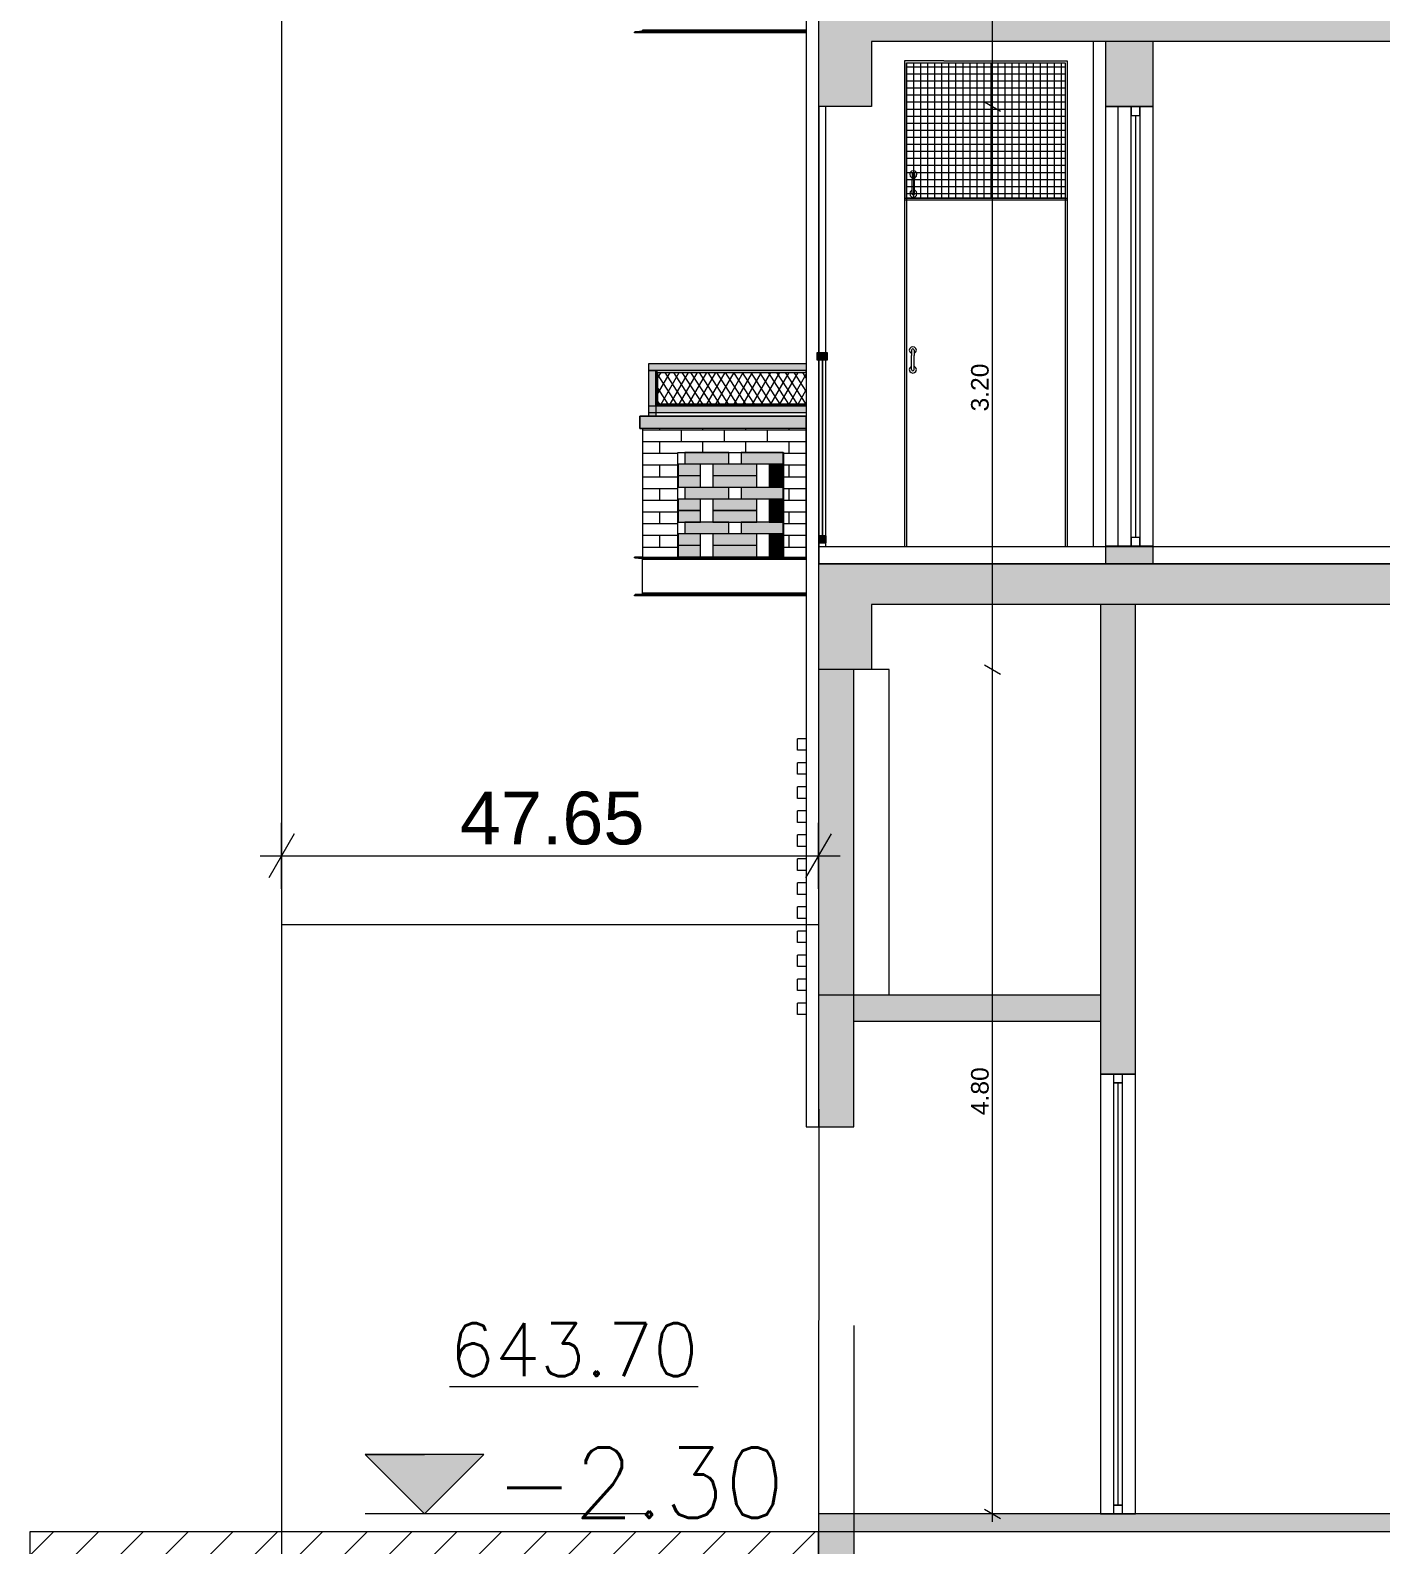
# Model space of a CAD drawing. Header units: millimetres. Extents: x 476571643 to 477489869, y 4620928210 to 4621294454.
# Drawn here: x 477363707 to 477371381, y 4621115390 to 4621123999 of the extents above; entities that cross this region are included whole.
import ezdxf

# ---------------------------------------------------------------- set-up
doc = ezdxf.new("R2010")
doc.units = ezdxf.units.MM
doc.header["$MEASUREMENT"] = 0
doc.set_wipeout_variables(frame=1)
doc.linetypes.add('Wipeout_Contour', pattern=[1000, 0, -1000])
for name, color, linetype, lineweight in [('0_Pen_No__1_Pen_No__250', 7, 'Continuous', 0), ('0_Pen_No__250_Pen_No__142', 142, 'Continuous', 0), ('2D Drafting - General_Pen_No__250_Pen_No__7', 7, 'Continuous', 0), ('2D Drafting - General_Pen_No__250_Pen_No__7_Pen_No__154', 154, 'Continuous', 0), ('2D Drafting - General_Pen_No__250_Pen_No__7_Pen_No__250', 7, 'Continuous', 0), ('2D Drafting - General_Pen_No__250_Pen_No__7_Pen_No__7', 7, 'Continuous', 0), ('Dimensioning - General_Pen_No__142', 142, 'Continuous', 0), ('gegmebi_Pen_No__7_Pen_No__250', 7, 'Continuous', 0), ('gegmebi_Pen_No__7_Pen_No__7', 7, 'Continuous', 0), ('kar-panjara_Pen_No__7_Pen_No__250', 7, 'Continuous', 0), ('New_._Pen_No__1', 1, 'Continuous', 0), ('New_2D Drafting - General_Pen_No__250', 7, 'Continuous', 0), ('New_2D Drafting - General_Pen_No__250_Pen_No__7', 7, 'Continuous', 0), ('New_2D Drafting - General_Pen_No__30_Pen_No__9_Pen_No__9_Pen_No__250', 7, 'Continuous', 0), ('New_2D Drafting - General_Pen_No__30_Pen_No__9_Pen_No__9_Pen_No__255', 255, 'Continuous', 0), ('New_2D Drafting - General_Pen_No__30_Pen_No__9_Pen_No__9_Pen_No__4', 7, 'Continuous', 0), ('New_2D Drafting - General_Pen_No__30_Pen_No__9_Pen_No__9_Pen_No__7', 7, 'Continuous', 0), ('New_2D Drafting - General_Pen_No__4', 7, 'Continuous', 0), ('New_2D Drafting - General_Pen_No__7', 7, 'Continuous', 0), ('New_2D Drafting - General_Pen_No__7_Pen_No__250', 7, 'Continuous', 0), ('New_2D Drafting - General_Pen_No__7_Pen_No__7', 7, 'Continuous', 0), ('New_reg_nak_Pen_No__7', 7, 'Continuous', 0), ('New_shenobebi_Pen_No__7', 7, 'Continuous', 0), ('New_Structural - Bearing_Pen_No__1', 1, 'Continuous', 0), ('New_Structural - Bearing_Pen_No__118', 118, 'Continuous', 0), ('New_Structural - Bearing_Pen_No__250', 7, 'Continuous', 0), ('New_Structural - Bearing_Pen_No__4', 7, 'Continuous', 0), ('Structural - Bearing_Pen_No__250', 7, 'Continuous', 0), ('zoma_Pen_No__1', 1, 'Continuous', 0), ('zoma_Pen_No__1_Pen_No__142', 142, 'Continuous', 0), ('zoma_Pen_No__5_Pen_No__5_Pen_No__142', 142, 'Continuous', 0)]:
    doc.layers.add(name, color=color, linetype=linetype, lineweight=lineweight)
for name, color, linetype in [('Dimensioning - General', 7, 'Continuous'), ('New_2D Drafting - General_Pen_No__30_Pen_No__9_Pen_No__9', 7, 'Continuous'), ('zoma', 7, 'Continuous')]:
    doc.layers.add(name, color=color, linetype=linetype)
for name, color, linetype, lineweight, true_color in [('New_2D Drafting - General_Pen_No__254', 7, 'Continuous', 0, 0xcccccc), ('New_2D Drafting - General_Pen_No__30_Pen_No__9_Pen_No__9_Pen_No__252', 7, 'Continuous', 0, 0x666666), ('New_2D Drafting - General_Pen_No__30_Pen_No__9_Pen_No__9_Pen_No__254', 7, 'Continuous', 0, 0xcccccc)]:
    doc.layers.add(name, color=color, linetype=linetype, lineweight=lineweight, true_color=true_color)
doc.styles.add('GENERATED_STYLE_2', font='arial.ttf')
doc.linetypes.add('Break', pattern='A,0,[1,a-5 saxl бѓ’бѓђбѓ¦бѓ”бѓ‘бѓ”бѓ‘бѓ\x98_1.Shx,S=15.679026,R=0,X=0,Y=0],-1975.557214,0', length=1975.557214)
doc.dimstyles.new('GENERATED_STYLE__1', dxfattribs={"dimtxt": 100, "dimasz": 68.640772, "dimexe": 0.18, "dimexo": 0.0625, "dimgap": 0.09, "dimtad": 1, "dimlfac": 0.001, "dimzin": 0, "dimdsep": 46, "dimtxsty": 'GENERATED_STYLE_2', "dimblk": 'ARROWHEAD_2', "dimblk1": 'ARROWHEAD_2', "dimblk2": 'ARROWHEAD_2', "dimcen": 0.09, "dimse1": 1, "dimse2": 1, "dimclrd": 142, "dimclre": 142, "dimclrt": 142, "dimadec": 0, "dimazin": 0, "dimtfac": 1, "dimtdec": 4, "dimtmove": 0, "dimatfit": 3, "dimfxl": 1, "dimtolj": 1, "dimtzin": 0, "dimarcsym": 0})
doc.dimstyles.new('GENERATED_STYLE__27', dxfattribs={"dimtxt": 300, "dimasz": 190, "dimexe": 0.18, "dimexo": 3, "dimgap": 0.09, "dimtad": 1, "dimtih": 1, "dimtoh": 1, "dimlfac": 0.001, "dimzin": 0, "dimdsep": 46, "dimtxsty": 'GENERATED_STYLE_2', "dimblk": 'ARROWHEAD_2', "dimblk1": 'ARROWHEAD_2', "dimblk2": 'ARROWHEAD_2', "dimcen": 0.09, "dimclrd": 1, "dimclre": 1, "dimclrt": 1, "dimadec": 0, "dimazin": 0, "dimtfac": 1, "dimtdec": 4, "dimtmove": 0, "dimatfit": 3, "dimfxl": 1, "dimtolj": 1, "dimtzin": 0, "dimarcsym": 0})

# ---------------------------------------------------------------- blocks, each defined once
blk = doc.blocks.new('*D1516', base_point=(476844527.1, 4621385791))
at = {"layer": 'Dimensioning - General_Pen_No__142', "color": 142, "linetype": 'Continuous', "lineweight": 0, "transparency": 16777216}
for p, q in [((477369129.2, 4621120391.1), (477369219.5, 4621120338.9)), ((477369174.3, 4621115565), (477369174.3, 4621120365)), ((477369129.2, 4621115591.1), (477369219.5, 4621115538.9)), ((477369174.3, 4621115520.8), (477369174.3, 4621115565))]:
    blk.add_line(p, q, dxfattribs=at)
at = {"layer": 'Dimensioning - General_Pen_No__142', "color": 142, "lineweight": 0, "transparency": 16777216, "insert": (477369154.3, 4621117832), "char_height": 100, "attachment_point": 7, "rotation": 90, "style": 'GENERATED_STYLE_2'}
blk.add_mtext('\\A1;{\\pql;\\fArial CYR|b0|i0|c204|p34;4.80}', dxfattribs=at)
blk = doc.blocks.new('ARROWHEAD_2')
at = {"color": 0, "linetype": 'Continuous', "lineweight": 0}
for p, q in [((-0.378, -0.655), (0.378, 0.655)), ((0, 0), (-1, 0))]:
    blk.add_line(p, q, dxfattribs=at)
blk = doc.blocks.new('*D1517', base_point=(476844527.1, 4621385791))
at = {"layer": 'Dimensioning - General_Pen_No__142', "color": 142, "linetype": 'Continuous', "lineweight": 0, "transparency": 16777216}
for p, q in [((477369129.2, 4621123591.1), (477369219.5, 4621123538.9)), ((477369174.3, 4621120365), (477369174.3, 4621123565)), ((477369129.2, 4621120391.1), (477369219.5, 4621120338.9))]:
    blk.add_line(p, q, dxfattribs=at)
at = {"layer": 'Dimensioning - General_Pen_No__142', "color": 142, "lineweight": 0, "transparency": 16777216, "insert": (477369154.3, 4621121832), "char_height": 100, "attachment_point": 7, "rotation": 90, "style": 'GENERATED_STYLE_2'}
blk.add_mtext('\\A1;{\\pql;\\fArial CYR|b0|i0|c204|p34;3.20}', dxfattribs=at)
blk = doc.blocks.new('*D1518', base_point=(476844527.1, 4621385791))
at = {"layer": 'Dimensioning - General_Pen_No__142', "color": 142, "linetype": 'Continuous', "lineweight": 0, "transparency": 16777216}
for p, q in [((477369129.2, 4621126791.1), (477369219.5, 4621126738.9)), ((477369174.3, 4621123565), (477369174.3, 4621126765)), ((477369129.2, 4621123591.1), (477369219.5, 4621123538.9))]:
    blk.add_line(p, q, dxfattribs=at)
at = {"layer": 'Dimensioning - General_Pen_No__142', "color": 142, "lineweight": 0, "transparency": 16777216, "insert": (477369154.3, 4621125032), "char_height": 100, "attachment_point": 7, "rotation": 90, "style": 'GENERATED_STYLE_2'}
blk.add_mtext('\\A1;{\\pql;\\fArial CYR|b0|i0|c204|p34;3.20}', dxfattribs=at)
blk = doc.blocks.new('*D1668', base_point=(476844527.1, 4621385791))
at = {"layer": 'zoma_Pen_No__1', "color": 1, "linetype": 'Continuous', "lineweight": 0, "transparency": 16777216}
for p, q in [((477365207.3, 4621119431.6), (477365063, 4621119181.6)), ((477365135.1, 4621119119.1), (477365135.1, 4621119494.1)), ((477368114.8, 4621119181.6), (477368259.1, 4621119431.6)), ((477368186.9, 4621119119.1), (477368186.9, 4621119494.1)), ((477365012.9, 4621119306.6), (477365135.1, 4621119306.6)), ((477365135.1, 4621119306.6), (477368186.9, 4621119306.6)), ((477368186.9, 4621119306.6), (477368309.2, 4621119306.6))]:
    blk.add_line(p, q, dxfattribs=at)
at = {"layer": 'zoma_Pen_No__1', "color": 1, "lineweight": 0, "transparency": 16777216, "insert": (477366148.1, 4621119366.6), "char_height": 300, "attachment_point": 7, "style": 'GENERATED_STYLE_2'}
blk.add_mtext('\\A1;{\\pql;\\fArial CYR|b0|i0|c204|p34;47.65}', dxfattribs=at)

msp = doc.modelspace()

# ---------------------------------------------------------------- hatches: boundary and pattern name
at = {"layer": '0_Pen_No__250_Pen_No__142', "linetype": 'Continuous', "lineweight": 0}
msp.add_hatch(color=142, dxfattribs=at).paths.add_polyline_path([(477365946.815, 4621115565.01), (477366284.344, 4621115902.703), (477365609.122, 4621115902.538)])
at = {"layer": '2D Drafting - General_Pen_No__250_Pen_No__7', "linetype": 'Continuous', "lineweight": 0}
for points in [[(477368187.027, 4621124165.01), (477368187.114, 4621124165.01), (477368306.766, 4621124165.01), (477380446.732, 4621124165.01), (477380446.732, 4621123934.916), (477378937.181, 4621123934.916), (477378636.765, 4621123934.916), (477368486.764, 4621123934.916), (477368486.764, 4621123565.01), (477368187.015, 4621123565.01), (477368187.074, 4621123984.129), (477368187.027, 4621123984.129)], [(477368187.027, 4621120784.129), (477368187.027, 4621120965.01), (477380446.732, 4621120965.01), (477380446.732, 4621120734.916), (477378937.181, 4621120734.916), (477378636.765, 4621120734.916), (477368486.764, 4621120734.916), (477368486.764, 4621120365.01), (477368187.027, 4621120365.01), (477368187.027, 4621120451.17), (477368187.074, 4621120784.129)], [(477368386.681, 4621118515.002), (477369787.705, 4621118515.002), (477369787.705, 4621118365.002), (477368386.681, 4621118365.002)]]:
    msp.add_hatch(color=7, dxfattribs=at).paths.add_polyline_path(points)
at = {"layer": '2D Drafting - General_Pen_No__250_Pen_No__7_Pen_No__154', "linetype": 'Continuous', "lineweight": 0}
msp.add_hatch(color=154, dxfattribs=at).paths.add_polyline_path([(477368386.677, 4621114614.87), (477368186.986, 4621114614.87), (477368186.927, 4621115464.877), (477368386.677, 4621115464.877)])
at = {"layer": '2D Drafting - General_Pen_No__250_Pen_No__7_Pen_No__7', "linetype": 'Continuous', "lineweight": 0}
for points in [[(477369817.266, 4621123934.916), (477369817.266, 4621123565.009), (477370086.927, 4621123565.009), (477370086.927, 4621123934.916)], [(477369817.266, 4621121067.064), (477369817.266, 4621120965.01), (477370086.927, 4621120965.01), (477370086.927, 4621121067.064)]]:
    msp.add_hatch(color=7, dxfattribs=at).paths.add_polyline_path(points)
at = {"layer": 'New_2D Drafting - General_Pen_No__250_Pen_No__7', "linetype": 'Continuous', "lineweight": 0}
for points in [[(477369787.638, 4621118065.01), (477369987.642, 4621118065.01), (477369987.642, 4621120735.003), (477369787.638, 4621120735.003)], [(477368186.927, 4621120365.01), (477368186.927, 4621117765.01), (477368386.681, 4621117765.01), (477368386.681, 4621120365.01)], [(477368186.927, 4621115464.877), (477372664.189, 4621115464.877), (477372664.171, 4621115565.01), (477368186.927, 4621115565.01)]]:
    msp.add_hatch(color=7, dxfattribs=at).paths.add_polyline_path(points)
at = {"layer": 'New_2D Drafting - General_Pen_No__254', "linetype": 'Continuous', "lineweight": 0, "true_color": 0xcccccc}
h = msp.add_hatch(dxfattribs=at)
h.set_pattern_fill('GRID_100X100', color=254, style=0, pattern_type=2)
h.set_pattern_definition([(0, (476844527.15, 4621385791.044), (0, 40), []), (90, (476844527.15, 4621385791.044), (-40, 0), [])])
h.paths.add_polyline_path([(477369586.923, 4621123044.939), (477368686.923, 4621123044.939), (477368686.923, 4621123812.939), (477369586.923, 4621123812.939)])
at = {"layer": 'New_2D Drafting - General_Pen_No__30_Pen_No__9_Pen_No__9_Pen_No__255', "linetype": 'Continuous', "lineweight": 0}
for points in [[(477367221.557, 4621122104.201), (477368116.593, 4621122104.201), (477368116.593, 4621122064.201), (477367221.557, 4621122064.201)], [(477367261.564, 4621121804.201), (477367221.557, 4621121804.201), (477367221.557, 4621122064.201), (477367261.564, 4621122064.201)], [(477367271.564, 4621122054.201), (477367271.564, 4621121874.201), (477367261.564, 4621121864.201), (477367261.564, 4621122064.201)], [(477367271.564, 4621122054.201), (477368116.593, 4621122054.201), (477368116.593, 4621122064.201), (477367261.564, 4621122064.201)], [(477367221.557, 4621121864.201), (477368116.594, 4621121864.201), (477368116.594, 4621121824.201), (477367221.557, 4621121824.201)], [(477367271.564, 4621121874.201), (477368116.593, 4621121874.201), (477368116.594, 4621121864.201), (477367261.564, 4621121864.201)], [(477368116.594, 4621121804.201), (477367171.557, 4621121804.201), (477367171.557, 4621121734.201), (477368116.594, 4621121734.201)]]:
    msp.add_hatch(color=255, dxfattribs=at).paths.add_polyline_path(points)
at = {"layer": 'New_2D Drafting - General_Pen_No__30_Pen_No__9_Pen_No__9_Pen_No__4', "linetype": 'Continuous', "lineweight": 0}
for points in [[(477368177.027, 4621122125.011), (477368237.027, 4621122125.011), (477368237.027, 4621122165.011), (477368209.027, 4621122165.011), (477368207.027, 4621122165.011), (477368177.027, 4621122165.011)], [(477368187.027, 4621121085.01), (477368227.027, 4621121085.01), (477368227.027, 4621121125.01), (477368209.027, 4621121125.01), (477368207.027, 4621121125.01), (477368187.027, 4621121125.01)]]:
    msp.add_hatch(color=7, dxfattribs=at).paths.add_polyline_path(points)
at = {"layer": 'New_2D Drafting - General_Pen_No__7', "linetype": 'Continuous', "lineweight": 0}
h = msp.add_hatch(dxfattribs=at)
h.set_pattern_fill('BATT_INSULATION', style=0, pattern_type=2)
h.set_pattern_definition([(60, (476844527.15, 4621385791.044), (-38.971143, 22.5), []), (122.8330945, (476844527.15, 4621385791.044), (36.8060797, 18.75), [])])
h.paths.add_polyline_path([(477368116.593, 4621122054.201), (477368116.593, 4621121874.201), (477367271.564, 4621121874.201), (477367271.564, 4621122054.201)])
at = {"layer": 'New_2D Drafting - General_Pen_No__7_Pen_No__7', "linetype": 'Continuous', "lineweight": 0}
h = msp.add_hatch(dxfattribs=at)
h.set_pattern_fill('MASONRY_BLOCK', style=0, pattern_type=2)
h.set_pattern_definition([(45, (476844527.15, 4621385791.04), (-127.279217, 127.279217), [])])
h.paths.add_polyline_path([(477363707.041, 4621115465.01), (477368186.927, 4621115464.877), (477368187.014, 4621114214.87), (477380246.786, 4621114214.87), (477380246.786, 4621113414.87), (477383246.885, 4621113414.87), (477383246.885, 4621114214.87), (477384274.349, 4621114214.87), (477385886.764, 4621114214.87), (477385886.764, 4621117485.002), (477385886.764, 4621117764.092), (477390741.143, 4621117764.092), (477390741.143, 4621117024.286), (477386597.781, 4621117024.286), (477386597.781, 4621113635.952), (477386597.781, 4621113574.43), (477384034.349, 4621113574.43), (477384034.349, 4621112728.014), (477380183.786, 4621112728.014), (477379557.37, 4621112728.014), (477379557.37, 4621113574.43), (477367546.349, 4621113574.43), (477367546.349, 4621114725.102), (477363707.041, 4621114725.102)])

# ---------------------------------------------------------------- linework, layer by layer
at = {"layer": '0_Pen_No__1_Pen_No__250', "color": 7, "linetype": 'Continuous', "lineweight": 0, "flags": 128}
for points in [[(477365946.815, 4621115565.01), (477365609.122, 4621115902.538), (477365946.733, 4621115902.621)], [(477365946.815, 4621115565.01), (477366284.344, 4621115902.703), (477365946.733, 4621115902.621)], [(477367209.204, 4621115565.318), (477365609.204, 4621115564.927)]]:
    msp.add_lwpolyline(points, dxfattribs=at)
at = {"layer": '0_Pen_No__250_Pen_No__142', "color": 142, "linetype": 'Continuous', "lineweight": 0, "flags": 128}
msp.add_lwpolyline([(477365946.815, 4621115565.01), (477366284.344, 4621115902.703), (477365609.122, 4621115902.538)], close=True, dxfattribs=at)
at = {"layer": '2D Drafting - General_Pen_No__250_Pen_No__7', "color": 7, "linetype": 'Continuous', "lineweight": 0, "flags": 128}
for points in [[(477368187.027, 4621124165.01), (477368187.114, 4621124165.01), (477368306.766, 4621124165.01), (477380446.732, 4621124165.01), (477380446.732, 4621123934.916), (477378937.181, 4621123934.916), (477378636.765, 4621123934.916), (477368486.764, 4621123934.916), (477368486.764, 4621123565.01), (477368187.015, 4621123565.01), (477368187.074, 4621123984.129), (477368187.027, 4621123984.129)], [(477368187.027, 4621120784.129), (477368187.027, 4621120965.01), (477380446.732, 4621120965.01), (477380446.732, 4621120734.916), (477378937.181, 4621120734.916), (477378636.765, 4621120734.916), (477368486.764, 4621120734.916), (477368486.764, 4621120365.01), (477368187.027, 4621120365.01), (477368187.027, 4621120451.17), (477368187.074, 4621120784.129)], [(477368386.681, 4621118515.002), (477369787.705, 4621118515.002), (477369787.705, 4621118365.002), (477368386.681, 4621118365.002)]]:
    msp.add_lwpolyline(points, close=True, dxfattribs=at)
at = {"layer": '2D Drafting - General_Pen_No__250_Pen_No__7_Pen_No__250', "color": 7, "linetype": 'Continuous', "lineweight": 0, "flags": 128}
for points in [[(477369817.266, 4621123934.916), (477369817.266, 4621123565.009), (477370086.927, 4621123565.009), (477370086.927, 4621123934.916)], [(477369817.266, 4621121067.064), (477369817.266, 4621120965.01), (477370086.927, 4621120965.01), (477370086.927, 4621121067.064)]]:
    msp.add_lwpolyline(points, close=True, dxfattribs=at)
at = {"layer": '2D Drafting - General_Pen_No__250_Pen_No__7_Pen_No__7', "color": 7, "linetype": 'Continuous', "lineweight": 0, "flags": 128}
msp.add_lwpolyline([(477368386.677, 4621114614.87), (477368186.986, 4621114614.87), (477368186.927, 4621115464.877), (477368386.677, 4621115464.877)], close=True, dxfattribs=at)
at = {"layer": 'gegmebi_Pen_No__7_Pen_No__250', "color": 7, "linetype": 'Continuous', "lineweight": 0, "flags": 128}
for points in [[(477369961.927, 4621123565.009), (477370011.927, 4621123565.009), (477370011.927, 4621121065.01), (477369961.927, 4621121065.01)], [(477369961.927, 4621123515.009), (477370011.927, 4621123515.009), (477370011.927, 4621123565.009), (477369961.927, 4621123565.009)], [(477369961.927, 4621121065.01), (477370011.927, 4621121065.01), (477370011.927, 4621121114.848), (477369961.927, 4621121114.848)], [(477375086.414, 4621120965.01), (477368187.027, 4621120965.01), (477368187.027, 4621121065.01), (477375086.414, 4621121065.01)]]:
    msp.add_lwpolyline(points, close=True, dxfattribs=at)
at = {"layer": 'gegmebi_Pen_No__7_Pen_No__7', "color": 7, "linetype": 'Continuous', "lineweight": 0}
msp.add_line((477369986.927, 4621123515.009), (477369986.927, 4621121114.848), dxfattribs=at)
at = {"layer": 'kar-panjara_Pen_No__7_Pen_No__250', "color": 7, "linetype": 'Continuous', "lineweight": 0, "flags": 128}
msp.add_lwpolyline([(477368486.764, 4621123565.009), (477368187.027, 4621123565.009), (477368187.027, 4621120965.01), (477368587.027, 4621120965.01)], dxfattribs=at)
for points in [[(477369817.266, 4621123565.009), (477369817.266, 4621120965.01), (477370086.927, 4621120965.01), (477370086.927, 4621123565.009)], [(477370086.927, 4621123565.009), (477369886.927, 4621123565.009), (477369886.927, 4621121065.01), (477370086.927, 4621121065.01)], [(477368186.927, 4621120365.01), (477368186.927, 4621118515.002), (477368587.027, 4621118515.002), (477368587.027, 4621120365.01)]]:
    msp.add_lwpolyline(points, close=True, dxfattribs=at)
at = {"layer": 'New_2D Drafting - General_Pen_No__250', "color": 7, "linetype": 'Continuous', "lineweight": 0, "flags": 128}
msp.add_lwpolyline([(477369586.923, 4621123044.939), (477368686.923, 4621123044.939), (477368686.923, 4621123812.939), (477369586.923, 4621123812.939)], close=True, dxfattribs=at)
at = {"layer": 'New_2D Drafting - General_Pen_No__250_Pen_No__7', "color": 7, "linetype": 'Continuous', "lineweight": 0, "flags": 128}
for points in [[(477369787.638, 4621118065.01), (477369987.642, 4621118065.01), (477369987.642, 4621120735.003), (477369787.638, 4621120735.003)], [(477368186.927, 4621120365.01), (477368186.927, 4621117765.01), (477368386.681, 4621117765.01), (477368386.681, 4621120365.01)], [(477368186.927, 4621115464.877), (477372664.189, 4621115464.877), (477372664.171, 4621115565.01), (477368186.927, 4621115565.01)]]:
    msp.add_lwpolyline(points, close=True, dxfattribs=at)
at = {"layer": 'New_2D Drafting - General_Pen_No__30_Pen_No__9_Pen_No__9_Pen_No__250', "color": 7, "linetype": 'Continuous', "lineweight": 0, "flags": 128}
msp.add_lwpolyline([(477367221.557, 4621121864.201), (477368116.594, 4621121864.201), (477368116.594, 4621121824.201), (477367221.557, 4621121824.201)], close=True, dxfattribs=at)
at = {"layer": 'New_2D Drafting - General_Pen_No__30_Pen_No__9_Pen_No__9_Pen_No__7', "color": 7, "linetype": 'Continuous', "lineweight": 0, "flags": 128}
for points in [[(477367221.557, 4621122104.201), (477368116.593, 4621122104.201), (477368116.593, 4621122064.201), (477367221.557, 4621122064.201)], [(477368177.027, 4621122125.011), (477368237.027, 4621122125.011), (477368237.027, 4621122165.011), (477368209.027, 4621122165.011), (477368207.027, 4621122165.011), (477368177.027, 4621122165.011)], [(477367261.564, 4621121804.201), (477367221.557, 4621121804.201), (477367221.557, 4621122064.201), (477367261.564, 4621122064.201)], [(477367271.564, 4621122054.201), (477367271.564, 4621121874.201), (477367261.564, 4621121864.201), (477367261.564, 4621122064.201)], [(477367271.564, 4621122054.201), (477368116.593, 4621122054.201), (477368116.593, 4621122064.201), (477367261.564, 4621122064.201)], [(477367271.564, 4621121874.201), (477368116.593, 4621121874.201), (477368116.594, 4621121864.201), (477367261.564, 4621121864.201)], [(477368116.594, 4621121804.201), (477367171.557, 4621121804.201), (477367171.557, 4621121734.201), (477368116.594, 4621121734.201)], [(477368187.027, 4621121085.01), (477368227.027, 4621121085.01), (477368227.027, 4621121125.01), (477368209.027, 4621121125.01), (477368207.027, 4621121125.01), (477368187.027, 4621121125.01)]]:
    msp.add_lwpolyline(points, close=True, dxfattribs=at)
at = {"layer": 'New_2D Drafting - General_Pen_No__4', "color": 7, "linetype": 'Continuous', "lineweight": 0, "flags": 128}
msp.add_lwpolyline([(477368116.593, 4621122054.201), (477368116.593, 4621121874.201), (477367271.564, 4621121874.201), (477367271.564, 4621122054.201)], close=True, dxfattribs=at)
at = {"layer": 'New_2D Drafting - General_Pen_No__7_Pen_No__250', "color": 7, "linetype": 'Continuous', "lineweight": 0, "flags": 128}
msp.add_lwpolyline([(477363707.041, 4621115465.01), (477368186.927, 4621115464.877), (477368187.014, 4621114214.87), (477380246.786, 4621114214.87), (477380246.786, 4621113414.87), (477383246.885, 4621113414.87), (477383246.885, 4621114214.87), (477384274.349, 4621114214.87), (477385886.764, 4621114214.87), (477385886.764, 4621117485.002), (477385886.764, 4621117764.092), (477390741.143, 4621117764.092), (477390741.143, 4621117024.286), (477386597.781, 4621117024.286), (477386597.781, 4621113635.952), (477386597.781, 4621113574.43), (477384034.349, 4621113574.43), (477384034.349, 4621112728.014), (477380183.786, 4621112728.014), (477379557.37, 4621112728.014), (477379557.37, 4621113574.43), (477367546.349, 4621113574.43), (477367546.349, 4621114725.102), (477363707.041, 4621114725.102)], close=True, dxfattribs=at)
at = {"layer": 'New_reg_nak_Pen_No__7', "color": 7, "linetype": 'Continuous', "lineweight": 0, "flags": 128}
for points in [[(477368187.027, 4621131064.577), (477368116.755, 4621131064.576), (477368116.782, 4621124266.009), (477368116.729, 4621124266.009), (477368116.803, 4621117765.008), (477368186.929, 4621117765.01)], [(477369817.62, 4621123934.916), (477369747.136, 4621123934.914), (477369747.34, 4621121065.008), (477369817.266, 4621121065.01)]]:
    msp.add_lwpolyline(points, dxfattribs=at)
at = {"layer": 'New_shenobebi_Pen_No__7', "color": 7, "linetype": 'Continuous', "lineweight": 0}
for points in [[(477369987.646, 4621115565.01), (477369987.646, 4621118065.01), (477369787.646, 4621118065.01), (477369787.646, 4621115565.01)], [(477369912.646, 4621118065.01), (477369862.646, 4621118065.01), (477369862.646, 4621118015.01), (477369912.646, 4621118015.01)], [(477369912.646, 4621118015.01), (477369862.646, 4621118015.01), (477369862.646, 4621115615.01), (477369912.646, 4621115615.01)], [(477369912.646, 4621115615.01), (477369862.646, 4621115615.01), (477369862.646, 4621115565.01), (477369912.646, 4621115565.01)]]:
    msp.add_lwpolyline(points, close=True, dxfattribs=at)
for points in [[(477369887.646, 4621118015.01), (477369887.646, 4621115615.01)], [(477368187.015, 4621117865.002), (477368186.927, 4621115464.877)]]:
    msp.add_lwpolyline(points, dxfattribs=at)
at = {"layer": 'New_Structural - Bearing_Pen_No__1', "color": 1, "linetype": 'Continuous', "lineweight": 0}
msp.add_line((477365135.148, 4621135251.798), (477365135.148, 4621108520.472), dxfattribs=at)
at = {"layer": 'New_Structural - Bearing_Pen_No__1', "color": 1, "linetype": 'Break', "lineweight": 0}
msp.add_line((477365135.148, 4621118916.013), (477368186.927, 4621118916.013), dxfattribs=at)
at = {"layer": 'New_Structural - Bearing_Pen_No__118', "color": 118, "linetype": 'Continuous', "lineweight": 0}
for p, q in [((477368066.987, 4621119905.642), (477368066.987, 4621119970.642)), ((477368116.987, 4621119970.642), (477368066.987, 4621119970.642)), ((477368116.987, 4621119905.642), (477368066.987, 4621119905.642)), ((477368066.987, 4621119769.125), (477368066.987, 4621119834.125)), ((477368116.987, 4621119834.125), (477368066.987, 4621119834.125)), ((477368116.987, 4621119769.125), (477368066.987, 4621119769.125)), ((477368066.987, 4621119632.608), (477368066.987, 4621119697.608)), ((477368116.987, 4621119697.608), (477368066.987, 4621119697.608)), ((477368116.987, 4621119632.608), (477368066.987, 4621119632.608)), ((477368066.987, 4621119496.091), (477368066.987, 4621119561.091)), ((477368116.987, 4621119561.091), (477368066.987, 4621119561.091)), ((477368116.987, 4621119496.091), (477368066.987, 4621119496.091)), ((477368066.987, 4621119359.573), (477368066.987, 4621119424.573)), ((477368116.987, 4621119424.573), (477368066.987, 4621119424.573)), ((477368116.987, 4621119359.573), (477368066.987, 4621119359.573)), ((477368066.987, 4621119223.056), (477368066.987, 4621119288.056)), ((477368116.987, 4621119288.056), (477368066.987, 4621119288.056)), ((477368116.987, 4621119223.056), (477368066.987, 4621119223.056)), ((477368066.987, 4621119086.539), (477368066.987, 4621119151.539)), ((477368116.987, 4621119151.539), (477368066.987, 4621119151.539)), ((477368116.987, 4621119086.539), (477368066.987, 4621119086.539)), ((477368066.987, 4621118950.022), (477368066.987, 4621119015.022)), ((477368116.987, 4621119015.022), (477368066.987, 4621119015.022)), ((477368116.987, 4621118950.022), (477368066.987, 4621118950.022)), ((477368066.987, 4621118813.504), (477368066.987, 4621118878.504)), ((477368116.987, 4621118878.504), (477368066.987, 4621118878.504)), ((477368116.987, 4621118813.504), (477368066.987, 4621118813.504)), ((477368066.987, 4621118676.987), (477368066.987, 4621118741.987)), ((477368116.987, 4621118741.987), (477368066.987, 4621118741.987)), ((477368116.987, 4621118676.987), (477368066.987, 4621118676.987)), ((477368066.987, 4621118540.47), (477368066.987, 4621118605.47)), ((477368116.987, 4621118605.47), (477368066.987, 4621118605.47)), ((477368116.987, 4621118540.47), (477368066.987, 4621118540.47)), ((477368066.987, 4621118403.952), (477368066.987, 4621118468.952)), ((477368116.987, 4621118468.952), (477368066.987, 4621118468.952)), ((477368116.987, 4621118403.952), (477368066.987, 4621118403.952))]:
    msp.add_line(p, q, dxfattribs=at)
at = {"layer": 'New_Structural - Bearing_Pen_No__250', "color": 7, "linetype": 'Continuous', "lineweight": 0}
for p, q in [((477368898.922, 4621123824.939), (477368674.923, 4621123824.939)), ((477368674.923, 4621123824.939), (477368674.923, 4621123044.939)), ((477368898.922, 4621123824.939), (477369598.922, 4621123824.939)), ((477369598.922, 4621123824.939), (477369598.922, 4621123044.939)), ((477368686.923, 4621123812.939), (477368686.923, 4621123044.939)), ((477368686.923, 4621123812.939), (477369586.922, 4621123812.939)), ((477369586.922, 4621123812.939), (477369586.922, 4621123044.939)), ((477368707.375, 4621123189.939), (477368704.696, 4621123179.939)), ((477368704.696, 4621123179.939), (477368707.375, 4621123169.939)), ((477368714.696, 4621123197.259), (477368707.375, 4621123189.939)), ((477368707.375, 4621123169.939), (477368714.696, 4621123162.618)), ((477368724.696, 4621123199.939), (477368714.696, 4621123197.259)), ((477368714.696, 4621123162.618), (477368717.696, 4621123161.814)), ((477368718.634, 4621123183.439), (477368717.696, 4621123179.939)), ((477368717.696, 4621123179.939), (477368717.696, 4621123175.92)), ((477368717.696, 4621123175.92), (477368717.696, 4621123164.939)), ((477368717.696, 4621123164.939), (477368717.696, 4621123149.939)), ((477368717.696, 4621123099.939), (477368717.696, 4621123149.939)), ((477368721.196, 4621123186.001), (477368718.634, 4621123183.439)), ((477368724.696, 4621123186.939), (477368721.196, 4621123186.001)), ((477368734.696, 4621123197.259), (477368724.696, 4621123199.939)), ((477368728.196, 4621123186.001), (477368724.696, 4621123186.939)), ((477368730.758, 4621123183.439), (477368728.196, 4621123186.001)), ((477368731.696, 4621123179.939), (477368730.758, 4621123183.439)), ((477368731.696, 4621123179.939), (477368731.696, 4621123175.92)), ((477368731.696, 4621123175.92), (477368731.696, 4621123164.939)), ((477368731.696, 4621123164.939), (477368731.696, 4621123149.939)), ((477368731.696, 4621123161.814), (477368734.696, 4621123162.618)), ((477368731.696, 4621123099.939), (477368731.696, 4621123149.939)), ((477368742.016, 4621123189.939), (477368734.696, 4621123197.259)), ((477368734.696, 4621123162.618), (477368742.016, 4621123169.939)), ((477368744.696, 4621123179.939), (477368742.016, 4621123189.939)), ((477368742.016, 4621123169.939), (477368744.696, 4621123179.939)), ((477368707.375, 4621123079.939), (477368704.696, 4621123069.939)), ((477368704.696, 4621123069.939), (477368707.375, 4621123059.939)), ((477368714.696, 4621123087.259), (477368707.375, 4621123079.939)), ((477368707.375, 4621123059.939), (477368714.696, 4621123052.618)), ((477368717.696, 4621123088.063), (477368714.696, 4621123087.259)), ((477368714.696, 4621123052.618), (477368724.696, 4621123049.939)), ((477368717.696, 4621123084.939), (477368717.696, 4621123099.939)), ((477368717.696, 4621123073.958), (477368717.696, 4621123084.939)), ((477368717.696, 4621123069.939), (477368717.696, 4621123073.958)), ((477368717.696, 4621123069.939), (477368718.634, 4621123066.439)), ((477368718.634, 4621123066.439), (477368721.196, 4621123063.877)), ((477368721.196, 4621123063.877), (477368724.696, 4621123062.939)), ((477368724.696, 4621123062.939), (477368728.196, 4621123063.877)), ((477368724.696, 4621123049.939), (477368734.696, 4621123052.618)), ((477368728.196, 4621123063.877), (477368730.758, 4621123066.439)), ((477368730.758, 4621123066.439), (477368731.696, 4621123069.939)), ((477368731.696, 4621123084.939), (477368731.696, 4621123099.939)), ((477368734.696, 4621123087.259), (477368731.696, 4621123088.063)), ((477368731.696, 4621123073.958), (477368731.696, 4621123084.939)), ((477368731.696, 4621123069.939), (477368731.696, 4621123073.958)), ((477368742.016, 4621123079.939), (477368734.696, 4621123087.259)), ((477368734.696, 4621123052.618), (477368742.016, 4621123059.939)), ((477368744.696, 4621123069.939), (477368742.016, 4621123079.939)), ((477368742.016, 4621123059.939), (477368744.696, 4621123069.939)), ((477368674.923, 4621123044.939), (477368674.923, 4621121065.01)), ((477368674.923, 4621123044.939), (477369598.922, 4621123044.939)), ((477369598.922, 4621123032.939), (477368674.923, 4621123032.939)), ((477368686.923, 4621123044.939), (477368686.923, 4621121065.01)), ((477369586.922, 4621123044.939), (477369586.922, 4621121065.01)), ((477369598.922, 4621123044.939), (477369598.922, 4621121065.01)), ((477368704.696, 4621122189.939), (477368702.016, 4621122179.939)), ((477368712.016, 4621122197.259), (477368704.696, 4621122189.939)), ((477368722.016, 4621122199.939), (477368712.016, 4621122197.259)), ((477368718.516, 4621122186.001), (477368715.954, 4621122183.439)), ((477368722.016, 4621122186.939), (477368718.516, 4621122186.001)), ((477368732.016, 4621122197.259), (477368722.016, 4621122199.939)), ((477368725.516, 4621122186.001), (477368722.016, 4621122186.939)), ((477368728.079, 4621122183.439), (477368725.516, 4621122186.001)), ((477368739.337, 4621122189.939), (477368732.016, 4621122197.259)), ((477368742.016, 4621122179.939), (477368739.337, 4621122189.939)), ((477368227.027, 4621122165.011), (477368187.027, 4621122165.011)), ((477368207.027, 4621122125.011), (477368207.027, 4621121125.01)), ((477368209.027, 4621122125.011), (477368209.027, 4621121125.01)), ((477368702.016, 4621122179.939), (477368704.696, 4621122169.939)), ((477368704.696, 4621122169.939), (477368712.016, 4621122162.618)), ((477368712.016, 4621122162.618), (477368715.016, 4621122161.814)), ((477368715.954, 4621122183.439), (477368715.016, 4621122179.939)), ((477368715.016, 4621122179.939), (477368715.016, 4621122175.92)), ((477368715.016, 4621122175.92), (477368715.016, 4621122164.939)), ((477368715.016, 4621122164.939), (477368715.016, 4621122149.939)), ((477368715.016, 4621122099.939), (477368715.016, 4621122149.939)), ((477368715.016, 4621122084.939), (477368715.016, 4621122099.939)), ((477368729.016, 4621122179.939), (477368728.079, 4621122183.439)), ((477368729.016, 4621122179.939), (477368729.016, 4621122175.92)), ((477368729.016, 4621122175.92), (477368729.016, 4621122164.939)), ((477368729.016, 4621122164.939), (477368729.016, 4621122149.939)), ((477368729.016, 4621122161.814), (477368732.016, 4621122162.618)), ((477368729.016, 4621122099.939), (477368729.016, 4621122149.939)), ((477368729.016, 4621122084.939), (477368729.016, 4621122099.939)), ((477368732.016, 4621122162.618), (477368739.337, 4621122169.939)), ((477368739.337, 4621122169.939), (477368742.016, 4621122179.939)), ((477368704.696, 4621122079.939), (477368702.016, 4621122069.939)), ((477368702.016, 4621122069.939), (477368704.696, 4621122059.939)), ((477368712.016, 4621122087.259), (477368704.696, 4621122079.939)), ((477368704.696, 4621122059.939), (477368712.016, 4621122052.618)), ((477368715.016, 4621122088.063), (477368712.016, 4621122087.259)), ((477368712.016, 4621122052.618), (477368722.016, 4621122049.939)), ((477368715.016, 4621122073.958), (477368715.016, 4621122084.939)), ((477368715.016, 4621122069.939), (477368715.016, 4621122073.958)), ((477368715.016, 4621122069.939), (477368715.954, 4621122066.439)), ((477368715.954, 4621122066.439), (477368718.516, 4621122063.877)), ((477368718.516, 4621122063.877), (477368722.016, 4621122062.939)), ((477368722.016, 4621122062.939), (477368725.516, 4621122063.877)), ((477368722.016, 4621122049.939), (477368732.016, 4621122052.618)), ((477368725.516, 4621122063.877), (477368728.079, 4621122066.439)), ((477368728.079, 4621122066.439), (477368729.016, 4621122069.939)), ((477368732.016, 4621122087.259), (477368729.016, 4621122088.063)), ((477368729.016, 4621122073.958), (477368729.016, 4621122084.939)), ((477368729.016, 4621122069.939), (477368729.016, 4621122073.958)), ((477368739.337, 4621122079.939), (477368732.016, 4621122087.259)), ((477368732.016, 4621122052.618), (477368739.337, 4621122059.939)), ((477368742.016, 4621122069.939), (477368739.337, 4621122079.939)), ((477368739.337, 4621122059.939), (477368742.016, 4621122069.939)), ((477368187.027, 4621121125.01), (477368187.027, 4621121085.01)), ((477368207.027, 4621121125.01), (477368187.027, 4621121125.01)), ((477368227.027, 4621121085.01), (477368187.027, 4621121085.01)), ((477368227.027, 4621121125.01), (477368209.027, 4621121125.01)), ((477368227.027, 4621121125.01), (477368227.027, 4621121085.01)), ((477369586.922, 4621121065.01), (477369598.922, 4621121065.01))]:
    msp.add_line(p, q, dxfattribs=at)
at = {"layer": 'Structural - Bearing_Pen_No__250', "color": 7, "linetype": 'Continuous', "lineweight": 0}
for p, q in [((477367144.701, 4621123990.657), (477367182.102, 4621123994.647)), ((477367182.102, 4621123994.647), (477367183.324, 4621123994.906)), ((477368116.585, 4621123994.647), (477367182.102, 4621123994.647)), ((477367183.324, 4621123994.906), (477367185.027, 4621123995.773)), ((477367185.027, 4621123995.773), (477367186.165, 4621123997.071)), ((477367186.165, 4621123997.071), (477367186.565, 4621123998.602)), ((477368116.585, 4621123998.602), (477367186.565, 4621123998.602)), ((477367140.239, 4621123986.702), (477367140.638, 4621123988.232)), ((477367140.239, 4621123984.207), (477367140.239, 4621123986.702)), ((477368116.585, 4621123986.702), (477367140.239, 4621123986.702)), ((477368116.585, 4621123984.207), (477367140.239, 4621123984.207)), ((477367140.638, 4621123988.232), (477367141.776, 4621123989.53)), ((477367141.776, 4621123989.53), (477367143.479, 4621123990.397)), ((477367143.479, 4621123990.397), (477367144.701, 4621123990.657)), ((477368116.585, 4621123990.657), (477367144.701, 4621123990.657)), ((477368187.027, 4621121065.01), (477368187.027, 4621123563.956)), ((477368227.027, 4621121065.01), (477368227.027, 4621123563.956)), ((477367140.239, 4621121001.712), (477367140.239, 4621121004.207)), ((477368116.597, 4621121004.207), (477367140.239, 4621121004.207)), ((477367140.638, 4621121000.181), (477367140.239, 4621121001.712)), ((477368116.597, 4621121001.712), (477367140.239, 4621121001.712)), ((477367141.776, 4621120998.883), (477367140.638, 4621121000.181)), ((477367143.479, 4621120998.016), (477367141.776, 4621120998.883)), ((477367144.701, 4621120997.757), (477367143.479, 4621120998.016)), ((477367182.102, 4621120993.767), (477367144.701, 4621120997.757)), ((477368116.597, 4621120997.757), (477367144.701, 4621120997.757)), ((477367183.324, 4621120993.507), (477367182.102, 4621120993.767)), ((477368116.597, 4621120993.767), (477367182.102, 4621120993.767)), ((477367185.027, 4621120992.64), (477367183.324, 4621120993.507)), ((477367186.165, 4621120991.342), (477367185.027, 4621120992.64)), ((477367186.565, 4621120989.812), (477367186.165, 4621120991.342)), ((477367186.565, 4621120798.62), (477367186.565, 4621120989.812)), ((477368116.597, 4621120989.812), (477367186.565, 4621120989.812)), ((477367140.239, 4621120786.702), (477367140.638, 4621120788.232)), ((477367140.239, 4621120784.207), (477367140.239, 4621120786.702)), ((477368116.598, 4621120786.702), (477367140.239, 4621120786.702)), ((477368116.598, 4621120784.207), (477367140.239, 4621120784.207)), ((477367140.638, 4621120788.232), (477367141.776, 4621120789.53)), ((477367141.776, 4621120789.53), (477367143.479, 4621120790.397)), ((477367143.479, 4621120790.397), (477367144.701, 4621120790.657)), ((477367144.701, 4621120790.657), (477367182.102, 4621120794.647)), ((477368116.598, 4621120790.657), (477367144.701, 4621120790.657)), ((477367182.102, 4621120794.647), (477367183.324, 4621120794.906)), ((477368116.598, 4621120794.647), (477367182.102, 4621120794.647)), ((477367183.324, 4621120794.906), (477367185.027, 4621120795.773)), ((477367185.027, 4621120795.773), (477367186.165, 4621120797.071)), ((477367186.165, 4621120797.071), (477367186.565, 4621120798.602)), ((477368116.598, 4621120798.602), (477367186.565, 4621120798.602))]:
    msp.add_line(p, q, dxfattribs=at)
at = {"layer": 'zoma_Pen_No__5_Pen_No__5_Pen_No__142', "color": 142, "linetype": 'Continuous', "lineweight": 0}
msp.add_line((477368386.764, 4621116636.21), (477368386.764, 4621110253.22), dxfattribs=at)

# ---------------------------------------------------------------- texts
at = {"layer": 'New_._Pen_No__1', "color": 1, "linetype": 'Continuous', "lineweight": 0, "insert": (477366795.781, 4621116648.816), "char_height": 300, "attachment_point": 2}
msp.add_mtext('\\A1;{\\pqc;\\Ftxt.shx;\\L\\L64\\Ftxt.shx;3\\Ftxt.shx;.70}', dxfattribs=at)
at = {"layer": 'zoma_Pen_No__1_Pen_No__142', "color": 142, "linetype": 'Continuous', "lineweight": 0, "insert": (477366349.129, 4621115542.062), "char_height": 400, "attachment_point": 7, "rotation": 0.0139872}
msp.add_mtext('\\A1;{\\pql;\\Ftxt.shx;-2\\Ftxt.shx;.\\Ftxt.shx;3\\Ftxt.shx;0}', dxfattribs=at)

# ---------------------------------------------------------------- dimensions: what is measured, and where the dimension line sits
at = {"layer": 'Dimensioning - General', "color": 142, "linetype": 'Continuous', "lineweight": 0}
for base, p1, p2, picture, middle in [((477369174.34, 4621126765.009), (477368587.027, 4621123565.009), (477368587.027, 4621126765.009), '*D1518', (477369104.34, 4621125161.863)), ((477369174.34, 4621123565.009), (477368486.764, 4621120365.01), (477368587.027, 4621123565.009), '*D1517', (477369104.34, 4621121961.863)), ((477369174.34, 4621120365.01), (477368386.677, 4621115565.01), (477368486.764, 4621120365.01), '*D1516', (477369104.34, 4621117961.863))]:
    dim = msp.add_linear_dim(base=base, p1=p1, p2=p2, angle=90, dimstyle='GENERATED_STYLE__1', dxfattribs=at)
    dim.commit()
    dim.dimension.update_dxf_attribs({"geometry": picture, "text_midpoint": middle, "dimtype": 160, "text_rotation": 90})
at = {"layer": 'zoma', "color": 1, "linetype": 'Continuous', "lineweight": 0}
dim = msp.add_linear_dim(base=(477368186.927, 4621119306.584), p1=(477365135.148, 4621119241.438), p2=(477368186.927, 4621118705.229), text='47.65', dimstyle='GENERATED_STYLE__27', dxfattribs=at)
dim.commit()
dim.dimension.update_dxf_attribs({"geometry": '*D1668', "text_midpoint": (477366652.124, 4621119516.584), "dimtype": 160})

# ---------------------------------------------------------------- next in the draw order: wipeouts: each hides what was drawn before it
at = {"color": 254, "linetype": 'Wipeout_Contour', "lineweight": 0, "ltscale": 37165697981.23952}
msp.add_wipeout([(477368116.594, 4621121734.201), (477367186.557, 4621121734.201), (477367186.557, 4621121004.207), (477367386.557, 4621121004.207), (477367386.557, 4621121599.201), (477367986.557, 4621121599.201), (477367986.557, 4621121004.207), (477368116.597, 4621121004.207)], dxfattribs=at).dxf.layer = 'New_2D Drafting - General_Pen_No__30_Pen_No__9_Pen_No__9'

# ---------------------------------------------------------------- next in the draw order: hatches: boundary and pattern name
at = {"layer": 'New_2D Drafting - General_Pen_No__30_Pen_No__9_Pen_No__9_Pen_No__254', "linetype": 'Continuous', "lineweight": 0, "true_color": 0xcccccc}
h = msp.add_hatch(dxfattribs=at)
h.set_pattern_fill('BRICK___RUNNING_BOND', color=254, style=0, pattern_type=2)
h.set_pattern_definition([(0, (477367651.37, 4621121394.204), (0, 66.64), []), (90, (477367651.37, 4621121394.2), (-244.8, 0), [66.64, -66.64]), (90, (477367773.77, 4621121460.84), (-244.8, 0), [66.64, -66.64])])
h.paths.add_polyline_path([(477368116.594, 4621121734.201), (477367186.557, 4621121734.201), (477367186.557, 4621121004.207), (477367386.557, 4621121004.207), (477367386.557, 4621121599.201), (477367986.557, 4621121599.201), (477367986.557, 4621121004.207), (477368116.597, 4621121004.207)])
at = {"layer": 'New_2D Drafting - General_Pen_No__30_Pen_No__9_Pen_No__9_Pen_No__255', "linetype": 'Continuous', "lineweight": 0}
for points in [[(477367676.015, 4621121598.201), (477367426.015, 4621121598.201), (477367426.015, 4621121533.201), (477367676.015, 4621121533.201)], [(477367985.557, 4621121533.201), (477367985.557, 4621121598.201), (477367746.015, 4621121598.201), (477367746.015, 4621121533.201)], [(477367388.015, 4621121532.201), (477367388.015, 4621121467.201), (477367516.015, 4621121467.201), (477367516.015, 4621121532.201)], [(477367586.015, 4621121532.201), (477367586.015, 4621121467.201), (477367836.015, 4621121467.201), (477367836.015, 4621121532.201)], [(477367906.015, 4621121532.201), (477367906.015, 4621121467.201), (477367985.557, 4621121467.201), (477367985.557, 4621121532.201)], [(477367388.015, 4621121466.201), (477367388.015, 4621121401.201), (477367516.015, 4621121401.201), (477367516.015, 4621121466.201)], [(477367586.015, 4621121466.201), (477367586.015, 4621121401.201), (477367836.015, 4621121401.201), (477367836.015, 4621121466.201)], [(477367906.015, 4621121466.201), (477367906.015, 4621121401.201), (477367985.557, 4621121401.201), (477367985.557, 4621121466.201)], [(477367516.015, 4621121334.201), (477367388.015, 4621121334.201), (477367388.015, 4621121269.201), (477367516.015, 4621121269.201)], [(477367676.015, 4621121335.201), (477367676.015, 4621121400.201), (477367426.015, 4621121400.201), (477367426.015, 4621121335.201)], [(477367836.015, 4621121334.201), (477367586.015, 4621121334.201), (477367586.015, 4621121269.201), (477367836.015, 4621121269.201)], [(477367985.557, 4621121335.201), (477367985.557, 4621121400.201), (477367746.015, 4621121400.201), (477367746.015, 4621121335.201)], [(477367985.557, 4621121269.201), (477367985.557, 4621121334.201), (477367906.015, 4621121334.201), (477367906.015, 4621121269.201)], [(477367516.015, 4621121268.201), (477367388.015, 4621121268.201), (477367388.015, 4621121203.201), (477367516.015, 4621121203.201)], [(477367836.015, 4621121268.201), (477367586.015, 4621121268.201), (477367586.015, 4621121203.201), (477367836.015, 4621121203.201)], [(477367985.557, 4621121203.201), (477367985.557, 4621121268.201), (477367906.015, 4621121268.201), (477367906.015, 4621121203.201)], [(477367426.015, 4621121202.201), (477367426.015, 4621121137.201), (477367676.015, 4621121137.201), (477367676.015, 4621121202.201)], [(477367746.015, 4621121202.201), (477367746.015, 4621121137.201), (477367985.557, 4621121137.201), (477367985.557, 4621121202.201)], [(477367516.015, 4621121136.201), (477367388.015, 4621121136.201), (477367388.015, 4621121071.201), (477367516.015, 4621121071.201)], [(477367516.015, 4621121070.201), (477367388.015, 4621121070.201), (477367388.015, 4621121005.201), (477367516.015, 4621121005.201)], [(477367836.015, 4621121136.201), (477367586.015, 4621121136.201), (477367586.015, 4621121071.201), (477367836.015, 4621121071.201)], [(477367836.015, 4621121070.201), (477367586.015, 4621121070.201), (477367586.015, 4621121005.201), (477367836.015, 4621121005.201)], [(477367985.557, 4621121071.201), (477367985.557, 4621121136.201), (477367906.015, 4621121136.201), (477367906.015, 4621121071.201)], [(477367985.557, 4621121005.201), (477367985.557, 4621121070.201), (477367906.015, 4621121070.201), (477367906.015, 4621121005.201)]]:
    msp.add_hatch(color=8, dxfattribs=at).paths.add_polyline_path(points)

# ---------------------------------------------------------------- next in the draw order: linework, layer by layer
at = {"layer": 'New_2D Drafting - General_Pen_No__30_Pen_No__9_Pen_No__9_Pen_No__252', "color": 251, "linetype": 'Continuous', "lineweight": 0, "true_color": 0x666666, "flags": 128}
for points in [[(477367676.015, 4621121598.201), (477367426.015, 4621121598.201), (477367426.015, 4621121533.201), (477367676.015, 4621121533.201)], [(477367985.557, 4621121533.201), (477367985.557, 4621121598.201), (477367746.015, 4621121598.201), (477367746.015, 4621121533.201)], [(477367388.015, 4621121532.201), (477367388.015, 4621121467.201), (477367516.015, 4621121467.201), (477367516.015, 4621121532.201)], [(477367586.015, 4621121532.201), (477367586.015, 4621121467.201), (477367836.015, 4621121467.201), (477367836.015, 4621121532.201)], [(477367906.015, 4621121532.201), (477367906.015, 4621121467.201), (477367985.557, 4621121467.201), (477367985.557, 4621121532.201)], [(477367388.015, 4621121466.201), (477367388.015, 4621121401.201), (477367516.015, 4621121401.201), (477367516.015, 4621121466.201)], [(477367586.015, 4621121466.201), (477367586.015, 4621121401.201), (477367836.015, 4621121401.201), (477367836.015, 4621121466.201)], [(477367906.015, 4621121466.201), (477367906.015, 4621121401.201), (477367985.557, 4621121401.201), (477367985.557, 4621121466.201)], [(477367516.015, 4621121334.201), (477367388.015, 4621121334.201), (477367388.015, 4621121269.201), (477367516.015, 4621121269.201)], [(477367676.015, 4621121335.201), (477367676.015, 4621121400.201), (477367426.015, 4621121400.201), (477367426.015, 4621121335.201)], [(477367836.015, 4621121334.201), (477367586.015, 4621121334.201), (477367586.015, 4621121269.201), (477367836.015, 4621121269.201)], [(477367985.557, 4621121335.201), (477367985.557, 4621121400.201), (477367746.015, 4621121400.201), (477367746.015, 4621121335.201)], [(477367985.557, 4621121269.201), (477367985.557, 4621121334.201), (477367906.015, 4621121334.201), (477367906.015, 4621121269.201)], [(477367516.015, 4621121268.201), (477367388.015, 4621121268.201), (477367388.015, 4621121203.201), (477367516.015, 4621121203.201)], [(477367836.015, 4621121268.201), (477367586.015, 4621121268.201), (477367586.015, 4621121203.201), (477367836.015, 4621121203.201)], [(477367985.557, 4621121203.201), (477367985.557, 4621121268.201), (477367906.015, 4621121268.201), (477367906.015, 4621121203.201)], [(477367426.015, 4621121202.201), (477367426.015, 4621121137.201), (477367676.015, 4621121137.201), (477367676.015, 4621121202.201)], [(477367746.015, 4621121202.201), (477367746.015, 4621121137.201), (477367985.557, 4621121137.201), (477367985.557, 4621121202.201)], [(477367516.015, 4621121136.201), (477367388.015, 4621121136.201), (477367388.015, 4621121071.201), (477367516.015, 4621121071.201)], [(477367516.015, 4621121070.201), (477367388.015, 4621121070.201), (477367388.015, 4621121005.201), (477367516.015, 4621121005.201)], [(477367836.015, 4621121136.201), (477367586.015, 4621121136.201), (477367586.015, 4621121071.201), (477367836.015, 4621121071.201)], [(477367836.015, 4621121070.201), (477367586.015, 4621121070.201), (477367586.015, 4621121005.201), (477367836.015, 4621121005.201)], [(477367985.557, 4621121071.201), (477367985.557, 4621121136.201), (477367906.015, 4621121136.201), (477367906.015, 4621121071.201)], [(477367985.557, 4621121005.201), (477367985.557, 4621121070.201), (477367906.015, 4621121070.201), (477367906.015, 4621121005.201)]]:
    msp.add_lwpolyline(points, close=True, dxfattribs=at)
at = {"layer": 'New_2D Drafting - General_Pen_No__30_Pen_No__9_Pen_No__9_Pen_No__7', "color": 7, "linetype": 'Continuous', "lineweight": 0, "flags": 128}
msp.add_lwpolyline([(477368116.594, 4621121734.201), (477367186.557, 4621121734.201), (477367186.557, 4621121004.207), (477367386.557, 4621121004.207), (477367386.557, 4621121599.201), (477367986.557, 4621121599.201), (477367986.557, 4621121004.207), (477368116.597, 4621121004.207)], close=True, dxfattribs=at)
at = {"layer": 'New_Structural - Bearing_Pen_No__250', "color": 7, "linetype": 'Continuous', "lineweight": 0, "flags": 128}
msp.add_lwpolyline([(477368116.594, 4621121734.201), (477367171.557, 4621121734.201), (477367171.557, 4621121804.201), (477368116.594, 4621121804.201)], dxfattribs=at)
at = {"layer": 'New_Structural - Bearing_Pen_No__4', "color": 7, "linetype": 'Continuous', "lineweight": 0}
msp.add_line((477367186.557, 4621121734.201), (477367186.557, 4621121004.207), dxfattribs=at)

doc.saveas('drawing.dxf')
